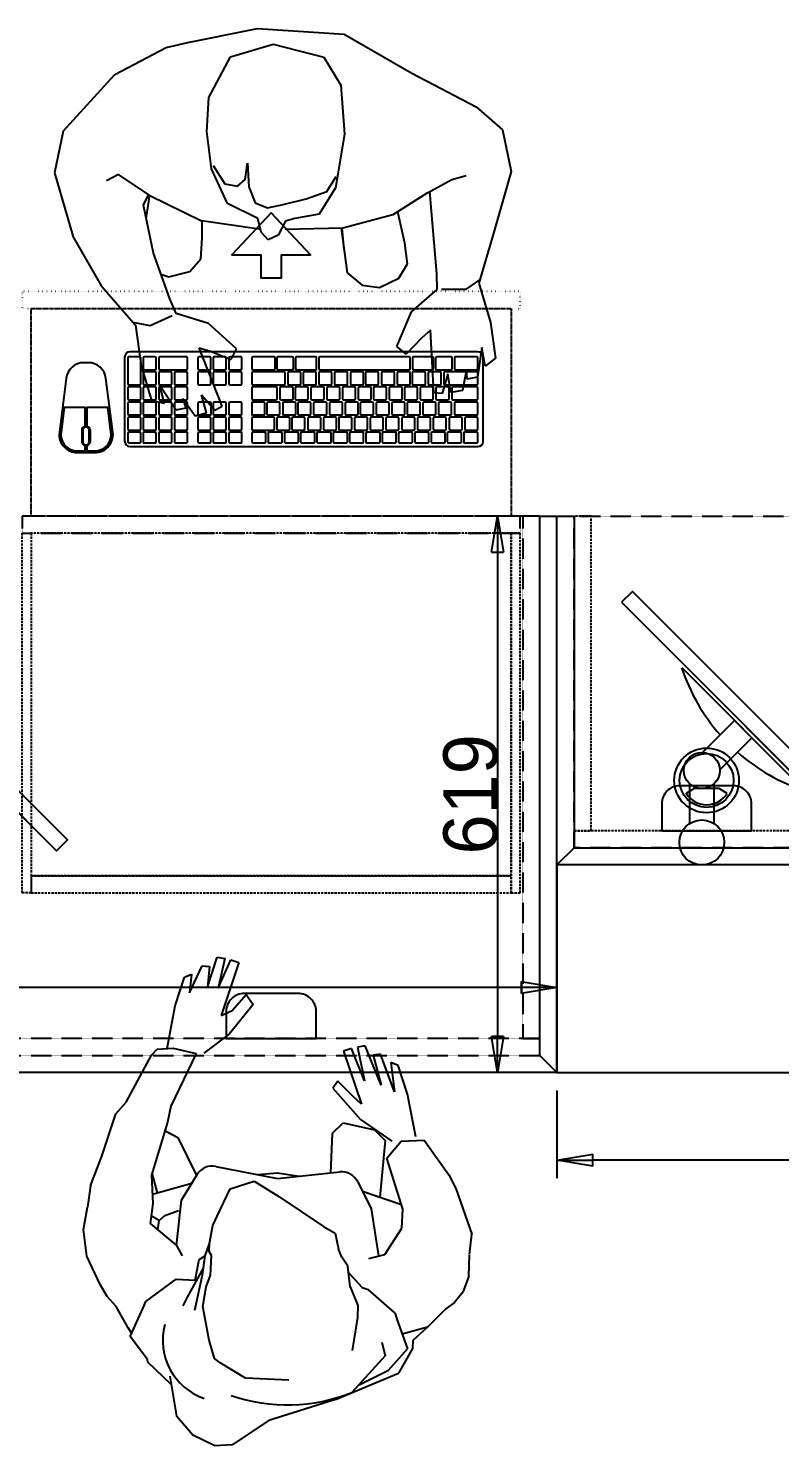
# Model space of a CAD drawing. Header units: inches. Extents: x 216615 to 231886, y -28847 to -680.
# Drawn here: x 227784 to 228620, y -23641 to -22064 of the extents above; entities that cross this region are included whole.
import ezdxf

# ---------------------------------------------------------------- set-up
doc = ezdxf.new("R2010")
doc.units = ezdxf.units.IN
doc.header["$MEASUREMENT"] = 0
doc.linetypes.add('Puntets JB', pattern=[3, 0, -3])
doc.linetypes.add('TRAZOS2', pattern=[0.375, 0.25, -0.125])
for name, color, linetype in [('Arturo', 8, 'Continuous'), ('Clotilde', 8, 'Continuous'), ('Cotas bloques dinámicos PM espacio', 250, 'Continuous'), ('Impresora Tiket JB', 8, 'Continuous'), ('Linea Capa Color 0000 JB', 7, 'Continuous'), ('Linea Capa Color 0008 Gris JB', 8, 'Continuous')]:
    doc.layers.add(name, color=color, linetype=linetype)
doc.styles.add('Jordi Ava', font='')
doc.styles.get('Jordi Ava').set_extended_font_data('AvantGarde Md BT')
doc.dimstyles.new('Jordi Ava 2015', dxfattribs={"dimtxt": 60, "dimasz": 40, "dimexe": 20, "dimexo": 20, "dimgap": 0.09, "dimtad": 1, "dimdec": 0, "dimzin": 0, "dimdsep": 46, "dimtxsty": 'Jordi Ava', "dimblk": 'CLOSED', "dimcen": 1.5, "dimclrd": 7, "dimclre": 7, "dimclrt": 256, "dimadec": 0, "dimazin": 0, "dimtfac": 0.05, "dimtdec": 0, "dimtofl": 0, "dimtmove": 0, "dimatfit": 3, "dimldrblk": 'CLOSED', "dimfxl": 90, "dimtolj": 1, "dimtzin": 0, "dimlwd": -1, "dimlwe": -1, "dimarcsym": 0})

# ---------------------------------------------------------------- blocks, each defined once
blk = doc.blocks.new('Planta teclat + ratoli 2020 JB')
at = {"layer": 'Impresora Tiket JB'}
for points in [[(203.6, 12.2), (208.3, 12.2, 0.378242), (228.1, 29.7), (236, 92.2, 0.414214), (216, 112.2), (196, 112.2, 0.414214), (176, 92.2), (183.8, 29.7, 0.378242)], [(163.1, 99.5, 0.414201), (157.1, 105.4), (-229.9, 105.4, 0.38771), (-236, 99.9), (-236, 6, 0.414201), (-229.9, 0), (157.1, 0, 0.414201), (163.1, 6)], [(-214.2, 100.3, 0.450069), (-215.4, 101.5), (-228.7, 101.5, 0.45007), (-229.9, 100.3), (-229.9, 91, 0.411174), (-228.7, 89.5), (-215.4, 89.5, 0.411173), (-214.2, 91)], [(-196, 100.3, 0.450069), (-197.3, 101.5), (-210.6, 101.5, 0.45007), (-211.8, 100.3), (-211.8, 91, 0.411174), (-210.6, 89.5), (-197.3, 89.5, 0.411173), (-196, 91)], [(-177.9, 100.3, 0.450069), (-179.1, 101.5), (-192.4, 101.5, 0.45007), (-193.6, 100.3), (-193.6, 91, 0.411174), (-192.4, 89.5), (-179.1, 89.5, 0.411173), (-177.9, 91)], [(-159.8, 100.3, 0.450069), (-161, 101.5), (-174.3, 101.5, 0.45007), (-175.5, 100.3), (-175.5, 91, 0.411174), (-174.3, 89.5), (-161, 89.5, 0.411173), (-159.8, 91)], [(-141.6, 100.3, 0.450069), (-142.8, 101.5), (-156.1, 101.5, 0.45007), (-157.3, 100.3), (-157.3, 91, 0.411174), (-156.1, 89.5), (-142.8, 89.5, 0.411173), (-141.6, 91)], [(-123.5, 100.3, 0.450069), (-124.7, 101.5), (-138, 101.5, 0.45007), (-139.2, 100.3), (-139.2, 91, 0.411174), (-138, 89.5), (-124.7, 89.5, 0.411173), (-123.5, 91)], [(-105.3, 100.3, 0.450069), (-106.6, 101.5), (-119.9, 101.5, 0.45007), (-121.1, 100.3), (-121.1, 91, 0.411174), (-119.9, 89.5), (-106.6, 89.5, 0.411173), (-105.3, 91)], [(-87.2, 100.3, 0.450069), (-88.4, 101.5), (-101.7, 101.5, 0.45007), (-102.9, 100.3), (-102.9, 91, 0.411174), (-101.7, 89.5), (-88.4, 89.5, 0.411173), (-87.2, 91)], [(-69.1, 100.3, 0.450069), (-70.3, 101.5), (-83.6, 101.5, 0.45007), (-84.8, 100.3), (-84.8, 91, 0.411174), (-83.6, 89.5), (-70.3, 89.5, 0.411173), (-69.1, 91)], [(-50.9, 100.3, 0.450069), (-52.1, 101.5), (-65.4, 101.5, 0.45007), (-66.7, 100.3), (-66.7, 91, 0.411174), (-65.4, 89.5), (-52.1, 89.5, 0.411173), (-50.9, 91)], [(-32.8, 100.3, 0.450069), (-34, 101.5), (-47.3, 101.5, 0.45007), (-48.5, 100.3), (-48.5, 91, 0.411174), (-47.3, 89.5), (-34, 89.5, 0.411173), (-32.8, 91)], [(-14.7, 100.3, 0.450069), (-15.9, 101.5), (-29.2, 101.5, 0.45007), (-30.4, 100.3), (-30.4, 91, 0.411174), (-29.2, 89.5), (-15.9, 89.5, 0.411173), (-14.7, 91)], [(3.5, 100.3, 0.450069), (2.3, 101.5), (-11, 101.5, 0.45007), (-12.2, 100.3), (-12.2, 91, 0.411174), (-11, 89.5), (2.3, 89.5, 0.411173), (3.5, 91)], [(21.6, 100.3, 0.450069), (20.4, 101.5), (7.1, 101.5, 0.45007), (5.9, 100.3), (5.9, 91, 0.411174), (7.1, 89.5), (20.4, 89.5, 0.411173), (21.6, 91)], [(47, 100.3, 0.450069), (45.8, 101.5), (33.7, 101.5, 0.45007), (32.5, 100.3), (32.5, 91, 0.411174), (33.7, 89.5), (45.8, 89.5, 0.411173), (47, 91)], [(64.6, 100.3, 0.450069), (63.3, 101.5), (51.3, 101.5, 0.45007), (50, 100.3), (50, 91, 0.411174), (51.3, 89.5), (63.3, 89.5, 0.411173), (64.6, 91)], [(81.5, 100.3, 0.450069), (80.3, 101.5), (68.2, 101.5, 0.45007), (67, 100.3), (67, 91, 0.411174), (68.2, 89.5), (80.3, 89.5, 0.411173), (81.5, 91)], [(107.5, 100.3, 0.450069), (106.3, 101.5), (94.2, 101.5, 0.45007), (93, 100.3), (93, 91, 0.411174), (94.2, 89.5), (106.3, 89.5, 0.411173), (107.5, 91)], [(125, 100.3, 0.450069), (123.8, 101.5), (111.7, 101.5, 0.45007), (110.5, 100.3), (110.5, 91, 0.411174), (111.7, 89.5), (123.8, 89.5, 0.411173), (125, 91)], [(142.6, 100.3, 0.450069), (141.3, 101.5), (129.3, 101.5, 0.45007), (128, 100.3), (128, 91, 0.411174), (129.3, 89.5), (141.3, 89.5, 0.411173), (142.6, 91)], [(159.5, 100.3, 0.450069), (158.3, 101.5), (146.2, 101.5, 0.45007), (145, 100.3), (145, 91, 0.411174), (146.2, 89.5), (158.3, 89.5, 0.411173), (159.5, 91)], [(201.5, 100.2, -0.350001), (205, 104.6), (205, 110.2), (196, 110.2, 0.412242), (178, 92.3), (181.7, 62.2), (205, 62.2), (205, 82.8, -0.350001), (201.5, 87.2)], [(209.5, 100.2, 1), (202.5, 100.2), (202.5, 87.2, 1), (209.5, 87.2)], [(234, 92.3, 0.412242), (216, 110.2), (207, 110.2), (207, 104.6, -0.350001), (210.5, 100.2), (210.5, 87.2, -0.350001), (207, 82.8), (207, 62.2), (230.2, 62.2)], [(-215.4, 85.9, 0.414201), (-216.6, 87.1), (-228.7, 87.1, 0.414201), (-229.9, 85.9), (-229.9, 74, 0.414188), (-228.7, 72.8), (-216.6, 72.8, 0.414201), (-215.4, 74)], [(-197.9, 85.9, 0.414201), (-199.1, 87.1), (-211.2, 87.1, 0.414201), (-212.4, 85.9), (-212.4, 74, 0.414188), (-211.2, 72.8), (-199.1, 72.8, 0.414201), (-197.9, 74)], [(-180.3, 85.9, 0.414201), (-181.5, 87.1), (-193.6, 87.1, 0.414201), (-194.8, 85.9), (-194.8, 74, 0.414188), (-193.6, 72.8), (-181.5, 72.8, 0.414201), (-180.3, 74)], [(-162.8, 85.9, 0.414201), (-164, 87.1), (-176.1, 87.1, 0.414201), (-177.3, 85.9), (-177.3, 74, 0.414188), (-176.1, 72.8), (-164, 72.8, 0.414201), (-162.8, 74)], [(-145.3, 85.9, 0.414201), (-146.5, 87.1), (-158.6, 87.1, 0.414201), (-159.8, 85.9), (-159.8, 74, 0.414188), (-158.6, 72.8), (-146.5, 72.8, 0.414201), (-145.3, 74)], [(-127.7, 85.9, 0.414201), (-128.9, 87.1), (-141, 87.1, 0.414201), (-142.2, 85.9), (-142.2, 74, 0.414188), (-141, 72.8), (-128.9, 72.8, 0.414201), (-127.7, 74)], [(-110.2, 85.9, 0.414201), (-111.4, 87.1), (-123.5, 87.1, 0.414201), (-124.7, 85.9), (-124.7, 74, 0.414188), (-123.5, 72.8), (-111.4, 72.8, 0.414201), (-110.2, 74)], [(-92.7, 85.9, 0.414201), (-93.9, 87.1), (-106, 87.1, 0.414201), (-107.2, 85.9), (-107.2, 74, 0.414188), (-106, 72.8), (-93.9, 72.8, 0.414201), (-92.7, 74)], [(-75.1, 85.9, 0.414201), (-76.3, 87.1), (-88.4, 87.1, 0.414201), (-89.6, 85.9), (-89.6, 74, 0.414188), (-88.4, 72.8), (-76.3, 72.8, 0.414201), (-75.1, 74)], [(-58.2, 85.9, 0.414201), (-59.4, 87.1), (-71.5, 87.1, 0.414201), (-72.7, 85.9), (-72.7, 74, 0.414188), (-71.5, 72.8), (-59.4, 72.8, 0.414201), (-58.2, 74)], [(-40.7, 85.9, 0.414201), (-41.9, 87.1), (-54, 87.1, 0.414201), (-55.2, 85.9), (-55.2, 74, 0.414188), (-54, 72.8), (-41.9, 72.8, 0.414201), (-40.7, 74)], [(-23.1, 85.9, 0.414201), (-24.3, 87.1), (-36.4, 87.1, 0.414201), (-37.6, 85.9), (-37.6, 74, 0.414188), (-36.4, 72.8), (-24.3, 72.8, 0.414201), (-23.1, 74)], [(-6.2, 85.9, 0.414201), (-7.4, 87.1), (-19.5, 87.1, 0.414201), (-20.7, 85.9), (-20.7, 74, 0.414188), (-19.5, 72.8), (-7.4, 72.8, 0.414201), (-6.2, 74)], [(21.6, 85.9, 0.414201), (20.4, 87.1), (-2.6, 87.1, 0.414201), (-3.8, 85.9), (-3.8, 74, 0.414188), (-2.6, 72.8), (20.4, 72.8, 0.414201), (21.6, 74)], [(47, 85.9, 0.414201), (45.8, 87.1), (33.7, 87.1, 0.414201), (32.5, 85.9), (32.5, 74, 0.414188), (33.7, 72.8), (45.8, 72.8, 0.414201), (47, 74)], [(64.6, 85.9, 0.414201), (63.3, 87.1), (51.3, 87.1, 0.414201), (50, 85.9), (50, 74, 0.414188), (51.3, 72.8), (63.3, 72.8, 0.414201), (64.6, 74)], [(81.5, 85.9, 0.414201), (80.3, 87.1), (68.2, 87.1, 0.414201), (67, 85.9), (67, 74, 0.414188), (68.2, 72.8), (80.3, 72.8, 0.414201), (81.5, 74)], [(107.5, 85.9, 0.414201), (106.3, 87.1), (94.2, 87.1, 0.414201), (93, 85.9), (93, 74, 0.414188), (94.2, 72.8), (106.3, 72.8, 0.414201), (107.5, 74)], [(125, 85.9, 0.414201), (123.8, 87.1), (111.7, 87.1, 0.414201), (110.5, 85.9), (110.5, 74, 0.414188), (111.7, 72.8), (123.8, 72.8, 0.414201), (125, 74)], [(142.6, 85.9, 0.414201), (141.3, 87.1), (129.3, 87.1, 0.414201), (128, 85.9), (128, 74, 0.414188), (129.3, 72.8), (141.3, 72.8, 0.414201), (142.6, 74)], [(159.5, 85.9, 0.414201), (158.3, 87.1), (146.2, 87.1, 0.414201), (145, 85.9), (145, 74, 0.414188), (146.2, 72.8), (158.3, 72.8, 0.414201), (159.5, 74)], [(-203.8, 69.2, 0.414201), (-205.1, 70.4), (-228.7, 70.4, 0.414201), (-229.9, 69.2), (-229.9, 57.2, 0.414188), (-228.7, 56), (-205.1, 56, 0.414201), (-203.8, 57.2)], [(-186.3, 69.2, 0.414201), (-187.5, 70.4), (-199.6, 70.4, 0.414201), (-200.8, 69.2), (-200.8, 57.2, 0.414188), (-199.6, 56), (-187.5, 56, 0.414201), (-186.3, 57.2)], [(-168.8, 69.2, 0.414201), (-170, 70.4), (-182.1, 70.4, 0.414201), (-183.3, 69.2), (-183.3, 57.2, 0.414188), (-182.1, 56), (-170, 56, 0.414201), (-168.8, 57.2)], [(-151.2, 69.2, 0.414201), (-152.5, 70.4), (-164.5, 70.4, 0.414201), (-165.8, 69.2), (-165.8, 57.2, 0.414188), (-164.5, 56), (-152.5, 56, 0.414201), (-151.2, 57.2)], [(-134.3, 69.2, 0.414201), (-135.5, 70.4), (-147.6, 70.4, 0.414201), (-148.8, 69.2), (-148.8, 57.2, 0.414188), (-147.6, 56), (-135.5, 56, 0.414201), (-134.3, 57.2)], [(-116.8, 69.2, 0.414201), (-118, 70.4), (-130.1, 70.4, 0.414201), (-131.3, 69.2), (-131.3, 57.2, 0.414188), (-130.1, 56), (-118, 56, 0.414201), (-116.8, 57.2)], [(-99.2, 69.2, 0.414201), (-100.5, 70.4), (-112.5, 70.4, 0.414201), (-113.8, 69.2), (-113.8, 57.2, 0.414188), (-112.5, 56), (-100.5, 56, 0.414201), (-99.2, 57.2)], [(-82.3, 69.2, 0.414201), (-83.5, 70.4), (-95.6, 70.4, 0.414201), (-96.8, 69.2), (-96.8, 57.2, 0.414188), (-95.6, 56), (-83.5, 56, 0.414201), (-82.3, 57.2)], [(-64.8, 69.2, 0.414201), (-66, 70.4), (-78.1, 70.4, 0.414201), (-79.3, 69.2), (-79.3, 57.2, 0.414188), (-78.1, 56), (-66, 56, 0.414201), (-64.8, 57.2)], [(-47.2, 69.2, 0.414201), (-48.5, 70.4), (-60.5, 70.4, 0.414201), (-61.8, 69.2), (-61.8, 57.2, 0.414188), (-60.5, 56), (-48.5, 56, 0.414201), (-47.2, 57.2)], [(-29.7, 69.2, 0.414201), (-30.9, 70.4), (-43, 70.4, 0.414201), (-44.2, 69.2), (-44.2, 57.2, 0.414188), (-43, 56), (-30.9, 56, 0.414201), (-29.7, 57.2)], [(-12.8, 69.2, 0.414201), (-14, 70.4), (-26.1, 70.4, 0.414201), (-27.3, 69.2), (-27.3, 57.2, 0.414188), (-26.1, 56), (-14, 56, 0.414201), (-12.8, 57.2)], [(4.8, 69.2, 0.414201), (3.5, 70.4), (-8.5, 70.4, 0.414201), (-9.8, 69.2), (-9.8, 57.2, 0.414188), (-8.5, 56), (3.5, 56, 0.414201), (4.8, 57.2)], [(21.7, 69.2, 0.414201), (20.5, 70.4), (8.4, 70.4, 0.414201), (7.2, 69.2), (7.2, 57.2, 0.414188), (8.4, 56), (20.5, 56, 0.414201), (21.7, 57.2)], [(47, 69.2, 0.414201), (45.8, 70.4), (33.7, 70.4, 0.414201), (32.5, 69.2), (32.5, 57.2, 0.414188), (33.7, 56), (45.8, 56, 0.414201), (47, 57.2)], [(64.6, 69.2, 0.414201), (63.3, 70.4), (51.3, 70.4, 0.414201), (50, 69.2), (50, 57.2, 0.414188), (51.3, 56), (63.3, 56, 0.414201), (64.6, 57.2)], [(81.5, 69.2, 0.414201), (80.2, 70.4), (68.2, 70.4, 0.414201), (66.9, 69.2), (66.9, 57.2, 0.414188), (68.2, 56), (80.2, 56, 0.414201), (81.5, 57.2)], [(107.5, 69.2, 0.414201), (106.3, 70.4), (94.2, 70.4, 0.414201), (93, 69.2), (93, 57.2, 0.414188), (94.2, 56), (106.3, 56, 0.414201), (107.5, 57.2)], [(125, 69.2, 0.414201), (123.8, 70.4), (111.7, 70.4, 0.414201), (110.5, 69.2), (110.5, 57.2, 0.414188), (111.7, 56), (123.8, 56, 0.414201), (125, 57.2)], [(142.6, 69.2, 0.414201), (141.3, 70.4), (129.3, 70.4, 0.414201), (128, 69.2), (128, 57.2, 0.414188), (129.3, 56), (141.3, 56, 0.414201), (142.6, 57.2)], [(159.5, 69.2, 0.414201), (158.3, 70.4), (146.2, 70.4, 0.414201), (145, 69.2), (145, 57.2, 0.414188), (146.2, 56), (158.3, 56, 0.414201), (159.5, 57.2)], [(-200.9, 52.4, 0.414201), (-202.1, 53.6), (-228.7, 53.6, 0.414201), (-229.9, 52.4), (-229.9, 40.4, 0.414188), (-228.7, 39.2), (-202.1, 39.2, 0.414201), (-200.9, 40.4)], [(-183.3, 52.4, 0.414201), (-184.6, 53.6), (-196.7, 53.6, 0.414201), (-197.9, 52.4), (-197.9, 40.4, 0.414188), (-196.7, 39.2), (-184.6, 39.2, 0.414201), (-183.3, 40.4)], [(-165.8, 52.4, 0.414201), (-167, 53.6), (-179.1, 53.6, 0.414201), (-180.3, 52.4), (-180.3, 40.4, 0.414188), (-179.1, 39.2), (-167, 39.2, 0.414201), (-165.8, 40.4)], [(-148.3, 52.4, 0.414201), (-149.5, 53.6), (-161.6, 53.6, 0.414201), (-162.8, 52.4), (-162.8, 40.4, 0.414188), (-161.6, 39.2), (-149.5, 39.2, 0.414201), (-148.3, 40.4)], [(-131.3, 52.4, 0.414201), (-132.6, 53.6), (-144.7, 53.6, 0.414201), (-145.9, 52.4), (-145.9, 40.4, 0.414188), (-144.7, 39.2), (-132.6, 39.2, 0.414201), (-131.3, 40.4)], [(-113.8, 52.4, 0.414201), (-115, 53.6), (-127.1, 53.6, 0.414201), (-128.3, 52.4), (-128.3, 40.4, 0.414188), (-127.1, 39.2), (-115, 39.2, 0.414201), (-113.8, 40.4)], [(-96.9, 52.4, 0.414201), (-98.1, 53.6), (-110.2, 53.6, 0.414201), (-111.4, 52.4), (-111.4, 40.4, 0.414188), (-110.2, 39.2), (-98.1, 39.2, 0.414201), (-96.9, 40.4)], [(-79.3, 52.4, 0.414201), (-80.6, 53.6), (-92.7, 53.6, 0.414201), (-93.9, 52.4), (-93.9, 40.4, 0.414188), (-92.7, 39.2), (-80.6, 39.2, 0.414201), (-79.3, 40.4)], [(-61.8, 52.4, 0.414201), (-63, 53.6), (-75.1, 53.6, 0.414201), (-76.3, 52.4), (-76.3, 40.4, 0.414188), (-75.1, 39.2), (-63, 39.2, 0.414201), (-61.8, 40.4)], [(-44.3, 52.4, 0.414201), (-45.5, 53.6), (-57.6, 53.6, 0.414201), (-58.8, 52.4), (-58.8, 40.4, 0.414188), (-57.6, 39.2), (-45.5, 39.2, 0.414201), (-44.3, 40.4)], [(-26.7, 52.4, 0.414201), (-28, 53.6), (-40, 53.6, 0.414201), (-41.3, 52.4), (-41.3, 40.4, 0.414188), (-40, 39.2), (-28, 39.2, 0.414201), (-26.7, 40.4)], [(-9.8, 52.4, 0.414201), (-11, 53.6), (-23.1, 53.6, 0.414201), (-24.3, 52.4), (-24.3, 40.4, 0.414188), (-23.1, 39.2), (-11, 39.2, 0.414201), (-9.8, 40.4)], [(21.6, 52.4, 0.414201), (20.4, 53.6), (-5.6, 53.6, 0.414201), (-6.8, 52.4), (-6.8, 40.4, 0.414188), (-5.6, 39.2), (20.4, 39.2, 0.414201), (21.6, 40.4)], [(107.5, 52.4, 0.414201), (106.3, 53.6), (94.2, 53.6, 0.414201), (93, 52.4), (93, 40.4, 0.414188), (94.2, 39.2), (106.3, 39.2, 0.414201), (107.5, 40.4)], [(125, 52.4, 0.414201), (123.8, 53.6), (111.7, 53.6, 0.414201), (110.5, 52.4), (110.5, 40.4, 0.414188), (111.7, 39.2), (123.8, 39.2, 0.414201), (125, 40.4)], [(142.6, 52.4, 0.414201), (141.3, 53.6), (129.3, 53.6, 0.414201), (128, 52.4), (128, 40.4, 0.414188), (129.3, 39.2), (141.3, 39.2, 0.414201), (142.6, 40.4)], [(159.5, 52.4, 0.414201), (158.3, 53.6), (146.2, 53.6, 0.414201), (145, 52.4), (145, 40.4, 0.414188), (146.2, 39.2), (158.3, 39.2, 0.414201), (159.5, 40.4)], [(-192.1, 35.6, 0.414201), (-193.3, 36.8), (-228.7, 36.8, 0.414201), (-229.9, 35.6), (-229.9, 23.6, 0.414188), (-228.7, 22.4), (-193.3, 22.4, 0.414201), (-192.1, 23.6)], [(-174.6, 35.6, 0.414201), (-175.8, 36.8), (-187.9, 36.8, 0.414201), (-189.1, 35.6), (-189.1, 23.6, 0.414188), (-187.9, 22.4), (-175.8, 22.4, 0.414201), (-174.6, 23.6)], [(-157, 35.6, 0.414201), (-158.3, 36.8), (-170.3, 36.8, 0.414201), (-171.6, 35.6), (-171.6, 23.6, 0.414188), (-170.3, 22.4), (-158.3, 22.4, 0.414201), (-157, 23.6)], [(-140.1, 35.6, 0.414201), (-141.3, 36.8), (-153.4, 36.8, 0.414201), (-154.6, 35.6), (-154.6, 23.6, 0.414188), (-153.4, 22.4), (-141.3, 22.4, 0.414201), (-140.1, 23.6)], [(-122.6, 35.6, 0.414201), (-123.8, 36.8), (-135.9, 36.8, 0.414201), (-137.1, 35.6), (-137.1, 23.6, 0.414188), (-135.9, 22.4), (-123.8, 22.4, 0.414201), (-122.6, 23.6)], [(-105, 35.6, 0.414201), (-106.3, 36.8), (-118.3, 36.8, 0.414201), (-119.6, 35.6), (-119.6, 23.6, 0.414188), (-118.3, 22.4), (-106.3, 22.4, 0.414201), (-105, 23.6)], [(-88.1, 35.6, 0.414201), (-89.3, 36.8), (-101.4, 36.8, 0.414201), (-102.6, 35.6), (-102.6, 23.6, 0.414188), (-101.4, 22.4), (-89.3, 22.4, 0.414201), (-88.1, 23.6)], [(-70.6, 35.6, 0.414201), (-71.8, 36.8), (-83.9, 36.8, 0.414201), (-85.1, 35.6), (-85.1, 23.6, 0.414188), (-83.9, 22.4), (-71.8, 22.4, 0.414201), (-70.6, 23.6)], [(-53, 35.6, 0.414201), (-54.3, 36.8), (-66.3, 36.8, 0.414201), (-67.6, 35.6), (-67.6, 23.6, 0.414188), (-66.3, 22.4), (-54.3, 22.4, 0.414201), (-53, 23.6)], [(-35.5, 35.6, 0.414201), (-36.7, 36.8), (-48.8, 36.8, 0.414201), (-50, 35.6), (-50, 23.6, 0.414188), (-48.8, 22.4), (-36.7, 22.4, 0.414201), (-35.5, 23.6)], [(-18.6, 35.6, 0.414201), (-19.8, 36.8), (-31.9, 36.8, 0.414201), (-33.1, 35.6), (-33.1, 23.6, 0.414188), (-31.9, 22.4), (-19.8, 22.4, 0.414201), (-18.6, 23.6)], [(21.6, 35.6, 0.414201), (20.4, 36.8), (-14.3, 36.8, 0.414201), (-15.6, 35.6), (-15.6, 23.6, 0.414188), (-14.3, 22.4), (20.4, 22.4, 0.414201), (21.6, 23.6)], [(47, 35.6, 0.414201), (45.8, 36.8), (33.7, 36.8, 0.414201), (32.5, 35.6), (32.5, 23.6, 0.414188), (33.7, 22.4), (45.8, 22.4, 0.414201), (47, 23.6)], [(64.6, 35.6, 0.414201), (63.3, 36.8), (51.3, 36.8, 0.414201), (50, 35.6), (50, 23.6, 0.414188), (51.3, 22.4), (63.3, 22.4, 0.414201), (64.6, 23.6)], [(81.5, 35.6, 0.414201), (80.3, 36.8), (68.2, 36.8, 0.414201), (67, 35.6), (67, 23.6, 0.414188), (68.2, 22.4), (80.3, 22.4, 0.414201), (81.5, 23.6)], [(107.5, 35.6, 0.414201), (106.3, 36.8), (94.2, 36.8, 0.414201), (93, 35.6), (93, 23.6, 0.414188), (94.2, 22.4), (106.3, 22.4, 0.414201), (107.5, 23.6)], [(125, 35.6, 0.414201), (123.8, 36.8), (111.7, 36.8, 0.414201), (110.5, 35.6), (110.5, 23.6, 0.414188), (111.7, 22.4), (123.8, 22.4, 0.414201), (125, 23.6)], [(142.6, 35.6, 0.414201), (141.3, 36.8), (129.3, 36.8, 0.414201), (128, 35.6), (128, 23.6, 0.414188), (129.3, 22.4), (141.3, 22.4, 0.414201), (142.6, 23.6)], [(159.5, 35.6, 0.414201), (158.3, 36.8), (146.2, 36.8, 0.414201), (145, 35.6), (145, 6.9, 0.414188), (146.2, 5.7), (158.3, 5.7, 0.414201), (159.5, 6.9)], [(-203.8, 18.8, 0.414201), (-205.1, 20), (-228.7, 20, 0.414201), (-229.9, 18.8), (-229.9, 6.9, 0.414188), (-228.7, 5.7), (-205.1, 5.7, 0.414201), (-203.8, 6.9)], [(-183, 18.8, 0.414201), (-184.3, 20), (-200.2, 20, 0.414201), (-201.4, 18.8), (-201.4, 6.9, 0.414188), (-200.2, 5.7), (-184.3, 5.7, 0.414201), (-183, 6.9)], [(-157.1, 18.8, 0.414201), (-158.3, 20), (-179.4, 20, 0.414201), (-180.6, 18.8), (-180.6, 6.9, 0.414188), (-179.4, 5.7), (-158.3, 5.7, 0.414201), (-157.1, 6.9)], [(-53, 18.8, 0.414201), (-54.3, 20), (-153.4, 20, 0.414201), (-154.6, 18.8), (-154.6, 6.9, 0.414188), (-153.4, 5.7), (-54.3, 5.7, 0.414201), (-53, 6.9)], [(-27.1, 18.8, 0.414201), (-28.3, 20), (-49.4, 20, 0.414201), (-50.6, 18.8), (-50.6, 6.9, 0.414188), (-49.4, 5.7), (-28.3, 5.7, 0.414201), (-27.1, 6.9)], [(-6.3, 18.8, 0.414201), (-7.5, 20), (-23.5, 20, 0.414201), (-24.7, 18.8), (-24.7, 6.9, 0.414188), (-23.5, 5.7), (-7.5, 5.7, 0.414201), (-6.3, 6.9)], [(21.6, 18.8, 0.414201), (20.4, 20), (-3.2, 20, 0.414201), (-4.4, 18.8), (-4.4, 6.9, 0.414188), (-3.2, 5.7), (20.4, 5.7, 0.414201), (21.6, 6.9)], [(47, 18.8, 0.414201), (45.8, 20), (33.7, 20, 0.414201), (32.5, 18.8), (32.5, 6.9, 0.414188), (33.7, 5.7), (45.8, 5.7, 0.414201), (47, 6.9)], [(64.6, 18.8, 0.414201), (63.3, 20), (51.3, 20, 0.414201), (50, 18.8), (50, 6.9, 0.414188), (51.3, 5.7), (63.3, 5.7, 0.414201), (64.6, 6.9)], [(81.5, 18.8, 0.414201), (80.3, 20), (68.2, 20, 0.414201), (67, 18.8), (67, 6.9, 0.414188), (68.2, 5.7), (80.3, 5.7, 0.414201), (81.5, 6.9)], [(125, 18.8, 0.414201), (123.8, 20), (94.2, 20, 0.414201), (93, 18.8), (93, 6.9, 0.414188), (94.2, 5.7), (123.8, 5.7, 0.414201), (125, 6.9)], [(142.6, 18.8, 0.414201), (141.3, 20), (129.3, 20, 0.414201), (128, 18.8), (128, 6.9, 0.414188), (129.3, 5.7), (141.3, 5.7, 0.414201), (142.6, 6.9)]]:
    blk.add_lwpolyline(points, format="xyb", close=True, dxfattribs=at)
blk = doc.blocks.new('Arturo')
at = {"layer": 'Arturo'}
for p, q in [((80.2, 161, 0), (67.6, 157.8, 0)), ((67.6, 157.8, 0), (73.1, 137.5, 0)), ((94.1, 141.6, 0), (80.2, 161, 0)), ((58.5, 154.8, 0), (50.1, 150.3, 0)), ((50.1, 150.3, 0), (75.9, 85.3, 0)), ((73.1, 137.5, 0), (58.5, 154.8, 0)), ((101.6, 154.5, 0), (90.3, 152.1, 0)), ((90.3, 152.1, 0), (94.1, 141.6, 0)), ((120, 126.7, 0), (101.6, 154.5, 0)), ((128.7, 143.9, 0), (114.5, 147.1, 0)), ((114.5, 147.1, 0), (120, 126.7, 0)), ((140.3, 105.3, 0), (128.7, 143.9, 0)), ((-221.6, 109.3, 0), (-217, 132.7, 0)), ((-217, 132.7, 0), (-204.2, 135.1, 0)), ((-204.2, 135.1, 0), (-200.7, 114.4, 0)), ((-200.7, 114.4, 0), (-194.6, 136.1, 0)), ((-194.6, 136.1, 0), (-185.2, 135.6, 0)), ((-185.2, 135.6, 0), (-181.5, 65.7, 0)), ((-238.8, 85, 0), (-233.7, 117.9, 0)), ((-233.7, 117.9, 0), (-222.5, 120.4, 0)), ((-222.5, 120.4, 0), (-221.6, 109.3, 0)), ((-253.9, 97, 0), (-242.3, 105.8, 0)), ((-248.5, 57.1, 0), (-253.9, 97, 0)), ((-242.3, 105.8, 0), (-238.8, 85, 0)), ((40.2, 98.5, 0), (34.2, 86.3, 0)), ((63.1, 89.2, 0), (40.2, 98.5, 0)), ((146.5, 60.3, 0), (140.3, 105.3, 0)), ((-171.5, 74.6, 0), (-154.6, 92.5, 0)), ((-144.1, 84, 0), (-160.6, 45.4, 0)), ((-154.6, 92.5, 0), (-144.1, 84, 0)), ((34.2, 86.3, 0), (65.3, 58.2, 0)), ((75.9, 85.3, 0), (63.1, 89.2, 0)), ((-181.5, 65.7, 0), (-171.5, 74.6, 0)), ((-235.3, 13.6, 0), (-248.5, 57.1, 0)), ((65.3, 58.2, 0), (101.6, 47.1, 0)), ((130.2, 60.6, 0), (105.8, 49.3, 0)), ((150.1, 56.9, 0), (130.2, 60.6, 0)), ((183.6, 17.5, 0), (146.5, 60.3, 0)), ((-160.6, 45.4, 0), (-189.1, 20.3, 0)), ((101.6, 47.1, 0), (108.4, 31, 0)), ((-237.2, 9, 0), (-220.6, 20.6, 0)), ((-220.6, 20.6, 0), (-193.8, 20.6, 0)), ((-189.1, 20.3, 0), (-188.5, 2.9, 0)), ((-125, 18.2, 0), (-146.4, 7.8, 0)), ((-105.7, 15.7, 0), (-125, 18.2, 0)), ((108.4, 31, 0), (126.8, -20, 0)), ((108.4, 31, 0), (126.8, -20, 0)), ((183.6, 17.5, 0), (216.3, -39.4, 0)), ((-251.3, -40.8, 0), (-235.3, 13.6, 0)), ((-188.5, 2.9, 0), (-180.8, -88.4, 0)), ((-146.4, 7.8, 0), (-155.8, -8.2, 0)), ((-88.9, 1.8, 0), (-105.7, 15.7, 0)), ((-82.2, -47.8, 0), (-88.9, 1.8, 0)), ((86.3, 0.3, 0), (74.1, -13.6, 0)), ((109.4, 6.5, 0), (86.3, 0.3, 0)), ((118.3, 3.5, 0), (109.4, 6.5, 0)), ((-155.8, -8.2, 0), (-152.9, -31.1, 0)), ((74.1, -13.6, 0), (72.6, -36.7, 0)), ((-152.9, -31.1, 0), (-145.1, -65.9, 0)), ((-85.4, -24.2, 0), (-83.3, -47.8, 0)), ((126.8, -20, 0), (137.8, -73.4, 0)), ((-271.4, -110.8, 0), (-251.3, -40.8, 0)), ((-84.1, -47.8, 0), (-19.9, -46.2, 0)), ((-20.4, -55.5, 0), (-12, -40.1, 0)), ((-12, -40.1, 0), (-1.1, -34.9, 0)), ((-1.1, -34.9, 0), (6.8, -43.3, 0)), ((6.8, -43.3, 0), (10.5, -58.4, 0)), ((9, -46.7, 0), (73.1, -56, 0)), ((72.6, -36.7, 0), (72.4, -55.9, 0)), ((236.8, -109.3, 0), (216.3, -39.4, 0)), ((-178.2, -87, 0), (-139.8, -62.5, 0)), ((-139.8, -62.5, 0), (-84.1, -47.8, 0)), ((-57.7, -63.2, 0), (-30.5, -58.5, 0)), ((-30.5, -58.5, 0), (-20.4, -55.5, 0)), ((10.5, -58.4, 0), (44.3, -75.2, 0)), ((130.7, -84.3, 0), (73.1, -56, 0)), ((134.8, -58.5, 0), (130.9, -84.4, 0)), ((-75.8, -92.6, 0), (-57.7, -63.2, 0)), ((-17.8, -74, 0), (-43.4, -80.4, 0)), ((-0.1, -70.4, 0), (-17.8, -74, 0)), ((13.7, -76, 0), (-0.1, -70.4, 0)), ((20.6, -93.8, 0), (13.7, -76, 0)), ((44.3, -75.2, 0), (62, -113.7, 0)), ((137.8, -73.4, 0), (132.2, -85, 0)), ((-178.2, -87, 0), (-205.4, -101.9, 0)), ((-85.8, -152.2, 0), (-75.8, -92.6, 0)), ((-66.1, -88.5, 0), (-76.6, -105.3, 0)), ((-43.4, -80.4, 0), (-66.1, -88.5, 0)), ((22.2, -120.2, 0), (20.6, -93.8, 0)), ((33.2, -94.6, 0), (24.8, -102, 0)), ((47.2, -97, 0), (33.2, -94.6, 0)), ((130.7, -84.3, 0), (165.5, -107.5, 0)), ((-205.4, -101.9, 0), (-221.2, -106.5, 0)), ((24.8, -102, 0), (22.2, -120.2, 0)), ((60.3, -117.6, 0), (47.2, -97, 0)), ((165.5, -107.5, 0), (179, -100.4, 0)), ((227.3, -155.8, 0), (236.8, -109.3, 0)), ((-261.6, -157.2, 0), (-271.4, -110.8, 0)), ((62, -113.7, 0), (67.4, -155.2, 0)), ((-232.4, -182.8, 0), (-261.6, -157.2, 0)), ((-81.7, -206.7, 0), (-85.8, -152.2, 0)), ((67.4, -155.2, 0), (65.1, -193, 0)), ((227.3, -155.8, 0), (169.5, -218.7, 0)), ((-160.7, -220.3, 0), (-232.4, -182.8, 0)), ((65.1, -193, 0), (41.1, -238.5, 0)), ((-85.5, -263.5, 0), (-160.7, -220.3, 0)), ((-63, -237.9, 0), (-81.7, -206.7, 0)), ((169.5, -218.7, 0), (112.6, -248.9, 0)), ((-6.6, -252.6, 0), (-63, -237.9, 0)), ((41.1, -238.5, 0), (-6.6, -252.6, 0)), ((112.6, -248.9, 0), (88.5, -254.5, 0)), ((11.1, -270.1, 0), (-85.5, -263.5, 0)), ((88.5, -254.5, 0), (11.1, -270.1, 0))]:
    blk.add_line(p, q, dxfattribs=at)
blk = doc.blocks.new('Clotilde')
at = {"layer": 'Clotilde'}
for p, q in [((-89, 162, 0), (-75.1, 192.3, 0)), ((-75.1, 192.3, 0), (-67, 191.3, 0)), ((-69.2, 168.5, 0), (-58.4, 201.7, 0)), ((-67, 191.3, 0), (-69.2, 168.5, 0)), ((-58.4, 201.7, 0), (-49.6, 200.3, 0)), ((-49.6, 200.3, 0), (-57.2, 167.5, 0)), ((-57.2, 167.5, 0), (-43, 199, 0)), ((-34.1, 195.9, 0), (-53.7, 136.8, 0)), ((-43, 199, 0), (-34.1, 195.9, 0)), ((-105, 147.6, 0), (-94.8, 179.5, 0)), ((-94.8, 179.5, 0), (-86.7, 183, 0)), ((-86.7, 183, 0), (-89, 162, 0)), ((-41.6, 142.6, 0), (-25.9, 160.3, 0)), ((-25.9, 160.3, 0), (-18.1, 149.2, 0)), ((-113.8, 100.1, 0), (-105, 147.6, 0)), ((-53.7, 136.8, 0), (-41.6, 142.6, 0)), ((-18.1, 149.2, 0), (-44.5, 116.6, 0)), ((-44.5, 116.6, 0), (-73.3, 95.2, 0)), ((-131.5, 93, 0), (-125.1, 99.5, 0)), ((-125.1, 99.5, 0), (-107.2, 100.5, 0)), ((-81.6, 94.8, 0), (-109.9, 36, 0)), ((-107.2, 100.5, 0), (-81.6, 94.8, 0)), ((91.2, 100.4), (82.3, 97.2)), ((82.3, 97.2), (102.4, 38.3)), ((105.7, 64.3), (91.2, 100.4)), ((106.5, 103.2), (97.7, 101.7)), ((97.7, 101.7), (105.7, 64.3)), ((124, 59.4), (106.5, 103.2)), ((-159.4, 40.5, 0), (-131.5, 93, 0)), ((123.3, 93.9), (115.2, 92.9)), ((115.2, 92.9), (124, 59.4)), ((138.9, 51.9), (123.3, 93.9)), ((143.1, 81.3), (135, 84.7)), ((135, 84.7), (138.9, 51.9)), ((153.5, 49.5), (143.1, 81.3)), ((75.9, 63.8), (70.5, 56)), ((92.9, 46.9), (75.9, 63.8)), ((70.5, 56), (101.1, 21.3)), ((162.8, 2.1), (153.5, 49.5)), ((-171, 27.7, 0), (-159.4, 40.5, 0)), ((-109.9, 36, 0), (-113.4, 18.4, 0)), ((102.4, 38.3), (92.9, 46.9)), ((-186.7, -19.6, 0), (-171, 27.7, 0)), ((-113.4, 18.4, 0), (-131.2, -40.6, 0)), ((70, 5.9, 0), (82, 17.7, 0)), ((70, 5.9, 0), (82, 17.7, 0)), ((82, 17.7, 0), (116.9, 9.9, 0)), ((82, 17.7, 0), (116.9, 9.9, 0)), ((101.1, 21.3), (135.9, -3)), ((-116.7, 9, 0), (-102, 1.3, 0)), ((-115.6, 8.4, 0), (-102, 1.3, 0)), ((-102, 1.3, 0), (-81.2, -40.9, 0)), ((68.1, -38.1, 0), (70, 5.9, 0)), ((68.1, -38.1, 0), (70, 5.9, 0)), ((116.9, 9.9, 0), (128.7, -2.1, 0)), ((116.9, 9.9, 0), (128.7, -2.1, 0)), ((128.7, -2.1, 0), (122.6, -65.2, 0)), ((128.7, -2.1, 0), (122.6, -65.2, 0)), ((130.4, -21.8, 0), (146.3, -2.9, 0)), ((146.3, -2.9, 0), (172.2, -1.9, 0)), ((172.2, -1.9, 0), (199.3, -40.2, 0)), ((-199.4, -52.4, 0), (-186.7, -19.6, 0)), ((-59.8, -30.9, 0), (8.7, -44.3, 0)), ((148.2, -78.7, 0), (130.4, -21.8, 0)), ((-131.2, -40.6, 0), (-130, -72.4, 0)), ((-124.6, -60.2, 0), (-130.6, -38.6, 0)), ((-98.1, -68.6, 0), (-80.6, -40.1, 0)), ((-13.1, -39.8, 0), (9, -38.1, 0)), ((8.7, -44.3, 0), (78.2, -37.1, 0)), ((9, -38.1, 0), (32.6, -41.8, 0)), ((199.3, -40.2, 0), (207.3, -55.5, 0)), ((-199.4, -52.4, 0), (-202.5, -76.2, 0)), ((-130.4, -61.8, 0), (-86.5, -49.7, 0)), ((-58.4, -86.2, 0), (-43.8, -56, 0)), ((-43.8, -56, 0), (-17, -47.5, 0)), ((-17, -47.5, 0), (10.5, -64.6, 0)), ((98.1, -48.1, 0), (113, -78, 0)), ((103.4, -58.6, 0), (146.7, -73.4, 0)), ((103.4, -58.6, 0), (122.6, -65.2, 0)), ((207.3, -55.5, 0), (225.1, -106.4, 0)), ((-206.9, -101.1, 0), (-202.5, -76.2, 0)), ((-130, -72.4, 0), (-132.8, -94.3, 0)), ((-130, -72.4, 0), (-130, -72.4, 0)), ((-130, -72.4, 0), (-130, -72.4, 0)), ((-103.7, -118.9, 0), (-98.1, -68.6, 0)), ((10.5, -64.6, 0), (60.1, -97.7, 0)), ((113, -78, 0), (121.2, -130.4, 0)), ((147.3, -99.8, 0), (148.2, -78.7, 0)), ((-132.8, -94.3, 0), (-103.7, -118.9, 0)), ((-122.9, -91.2, 0), (-131.5, -86.4, 0)), ((-124.3, -101.7, 0), (-122.9, -91.2, 0)), ((-122.9, -91.2, 0), (-116.5, -85.4, 0)), ((-116.5, -85.4, 0), (-101.3, -79.9, 0)), ((-116.5, -85.4, 0), (-101.3, -79.9, 0)), ((-63.2, -96.6, 0), (-58.4, -86.2, 0)), ((-203.2, -130.8, 0), (-206.9, -101.1, 0)), ((-66.8, -116.7, 0), (-63.2, -96.6, 0)), ((60.1, -97.7, 0), (73, -105.3, 0)), ((73, -105.3, 0), (76.6, -123.1, 0)), ((128.3, -129, 0), (147.3, -99.8, 0)), ((222.6, -128.8, 0), (225.1, -106.4, 0)), ((-103.7, -118.9, 0), (-97.4, -130.3, 0)), ((-71.8, -130.5, 0), (-66.8, -116.7, 0)), ((-67.2, -125.5, 0), (-66.8, -116.7, 0)), ((-64.7, -130, 0), (-67.2, -125.5, 0)), ((80.4, -132.1, 0), (76.6, -123.1, 0)), ((-188.6, -162.3, 0), (-203.2, -130.8, 0)), ((-82.7, -157.4, 0), (-78.2, -134.7, 0)), ((-78.2, -134.7, 0), (-71.8, -130.5, 0)), ((-74.5, -151.6, 0), (-71.8, -130.5, 0)), ((-65.7, -152, 0), (-64.7, -130, 0)), ((87.2, -142.1, 0), (80.4, -132.1, 0)), ((110.5, -133.4, 0), (128.3, -129, 0)), ((221.7, -153.2, 0), (222.6, -129.7, 0)), ((-137.6, -181.4, 0), (-103.8, -156.4, 0)), ((-103.8, -156.4, 0), (-82.7, -157.4, 0)), ((-91.5, -177.3, 0), (-73.6, -144.3, 0)), ((-83.3, -190.8, 0), (-74.5, -151.6, 0)), ((-70.7, -165, 0), (-65.7, -152, 0)), ((89.7, -165.1, 0), (87.2, -142.1, 0)), ((102.9, -165.7, 0), (87.9, -149.1, 0)), ((221.7, -153.2, 0), (215.1, -170.7, 0)), ((-180.7, -175.7, 0), (-188.6, -162.3, 0)), ((-74.3, -186.8, 0), (-70.7, -165, 0)), ((89.7, -165.1, 0), (98.4, -185.8, 0)), ((102.9, -165.7, 0), (109.8, -167.8, 0)), ((139.5, -193.8, 0), (109.8, -167.8, 0)), ((215.1, -170.7, 0), (205.6, -182.4, 0)), ((-170.5, -186.9, 0), (-180.7, -175.7, 0)), ((-157.4, -210.4, 0), (-170.5, -186.9, 0)), ((-155.2, -220.2, 0), (-140.5, -188.3, 0)), ((-140.5, -188.3, 0), (-137.6, -181.4, 0)), ((-96.3, -185.9, 0), (-91.5, -177.3, 0)), ((-67.2, -224.2, 0), (-74.3, -186.8, 0)), ((98.4, -185.8, 0), (97.9, -199, 0)), ((205.6, -182.4, 0), (196.1, -189.3, 0)), ((97.9, -199, 0), (91.8, -235.7, 0)), ((139.5, -193.8, 0), (141.8, -201, 0)), ((141.8, -201, 0), (153.6, -234.1, 0)), ((196.1, -189.3, 0), (175.8, -209.9, 0)), ((-153.3, -216.8, 0), (-157.4, -210.4, 0)), ((-136, -245.8, 0), (-155.2, -220.2, 0)), ((175.8, -209.9, 0), (147.7, -217.5, 0)), ((175.8, -209.9, 0), (159.3, -224.7, 0)), ((-61.1, -244.7, 0), (-67.2, -224.2, 0)), ((124.8, -226.6, 0), (128.5, -241.8, 0)), ((132.2, -257.8, 0), (153.6, -234.1, 0)), ((158.9, -233.5, 0), (143.5, -261, 0)), ((159.3, -224.7, 0), (158.9, -233.5, 0)), ((-135.3, -248.8, 0), (-136, -245.8, 0)), ((-109.6, -273.5, 0), (-135.3, -248.8, 0)), ((-55.1, -249.4, 0), (-61.1, -244.7, 0)), ((-26.8, -266.5, 0), (-55.1, -249.4, 0)), ((128.5, -241.8, 0), (91.5, -282.4, 0)), ((-111.1, -264.2, 0), (-103.6, -308.9, 0)), ((21.6, -268.7, 0), (-26.8, -266.5, 0)), ((73.5, -290.4, 0), (143.5, -261, 0)), ((99.8, -274, 0), (132.2, -257.8, 0)), ((73.5, -290.4, 0), (-0.7, -313.5, 0)), ((-85.2, -330, 0), (-103.6, -308.9, 0)), ((-0.7, -313.5, 0), (-41.6, -340.8, 0)), ((-61, -341.7, 0), (-85.2, -330, 0)), ((-41.6, -340.8, 0), (-61, -341.7, 0))]:
    blk.add_line(p, q, dxfattribs=at)
for centre, radius, start, end in [((-63.6, -50.5, 0), 20, 78.9566, 148.4768), ((80.2, -57, 0), 20, 26.3788, 95.8989), ((-50.1, -224.2, 0), 68.8, 165.4788, 250.626), ((19.8, -104.3, 0), 192, 251.0264, 291.9182)]:
    blk.add_arc(centre, radius, start, end, dxfattribs=at)
blk = doc.blocks.new('Pantalla plana con soporte')
at = {"layer": 'Linea Capa Color 0000 JB', "color": 8}
for p, q in [((89.4, -292.2), (-187, -15.7)), ((22.4, -219.5), (-114.4, -82.7))]:
    blk.add_line(p, q, dxfattribs=at)
blk.add_lwpolyline([(89.4, -292.2), (-187, -15.7), (-199.3, -27.9), (77.2, -304.4)], close=True, dxfattribs=at)
for points in [[(-13.6, -46), (-13.6, -90.5)], [(13.6, -90.5), (13.6, -46)], [(-20, -105.9), (-55.6, -141.5), (-36.3, -160.7), (-0.8, -125.1)]]:
    blk.add_lwpolyline(points, dxfattribs=at)
at = {"layer": 'Linea Capa Color 0000 JB', "color": 8, "ltscale": 0.05}
blk.add_circle((0, -25), 25, dxfattribs=at)
at = {"layer": 'Linea Capa Color 0000 JB', "color": 8}
blk.add_circle((0, -105.1), 20, dxfattribs=at)
for start, end in [(48.6258, 71.7414), (18.2586, 41.3742)]:
    blk.add_arc((-181.7, -286.8), 215, start, end, dxfattribs=at)
blk = doc.blocks.new('Planta Marble doble')
at = {"layer": 'Linea Capa Color 0000 JB'}
for p, q in [((0, 0), (636, 0)), ((0, 0), (0, -619)), ((19, -19), (0, 0)), ((19, -19), (19, -619)), ((19, -619), (0, -619))]:
    blk.add_line(p, q, dxfattribs=at)
at = {"layer": 'Linea Capa Color 0000 JB', "linetype": 'TRAZOS2'}
for points in [[(617, -19), (19, -19), (19, -38), (617, -38)], [(38, -38), (19, -38), (19, -619), (38, -619)], [(595, -600), (41, -600), (41, -619), (595, -619)]]:
    blk.add_lwpolyline(points, close=True, dxfattribs=at)
at = {"layer": 'Linea Capa Color 0000 JB'}
blk.add_lwpolyline([(288, -88), (348, -88, 0.414214), (368, -68), (368, -38), (268, -38), (268, -68, 0.414214)], format="xyb", close=True, dxfattribs=at)
at = {"layer": 'Linea Capa Color 0000 JB', "linetype": 'TRAZOS2', "ltscale": 10}
for points in [[(51, -219), (585, -219), (585, -200), (51, -200)], [(595, -600), (585, -600), (585, -200), (595, -200)], [(51, -600), (585, -600), (585, -219), (51, -219)]]:
    blk.add_lwpolyline(points, close=True, dxfattribs=at)
at = {"layer": 'Linea Capa Color 0000 JB', "linetype": 'TRAZOS2', "ltscale": 0.5}
blk.add_lwpolyline([(585, -850), (51, -850), (51, -619), (585, -619)], close=True, dxfattribs=at)
at = {"layer": 'Linea Capa Color 0000 JB', "linetype": 'Puntets JB', "ltscale": 0.5}
blk.add_lwpolyline([(41, -869), (595, -869), (595, -850), (41, -850)], close=True, dxfattribs=at)
at = {"layer": 'Linea Capa Color 0000 JB', "color": 7}
blk.add_lwpolyline([(318, -956.4), (361.9, -909.8), (329.5, -909.8), (329.5, -884.1), (318, -884.1), (306.5, -884.1), (306.5, -909.8), (274.1, -909.8)], close=True, dxfattribs=at)
at = {"layer": 'Linea Capa Color 0008 Gris JB', "linetype": 'TRAZOS2', "ltscale": 10}
blk.add_lwpolyline([(41, -600), (51, -600), (51, -200), (41, -200)], close=True, dxfattribs=at)
at = {"lineweight": 13, "ltscale": 10, "rotation": 180}
blk.add_blockref('Clotilde', (319.8, 73.5), dxfattribs=at)
at = {"ltscale": 10}
blk.add_blockref('Planta teclat + ratoli 2020 JB', (318, -802), dxfattribs=at)
at = {"lineweight": 13, "ltscale": 10}
blk.add_blockref('Arturo', (322.3, -891.7), dxfattribs=at)
at = {"layer": 'Linea Capa Color 0000 JB'}
blk.add_blockref('Pantalla plana con soporte', (743.8, -231), dxfattribs=at)
blk = doc.blocks.new('_Closed')
at = {"color": 0, "linetype": 'ByBlock', "lineweight": -2}
for p, q in [((-1, 0.167), (0, 0)), ((-1, 0.167), (-1, -0.167)), ((0, 0), (-1, -0.167)), ((0, 0), (-1, 0))]:
    blk.add_line(p, q, dxfattribs=at)
blk = doc.blocks.new('*D202')
at = {"layer": 'Cotas bloques dinámicos PM espacio', "color": 7, "transparency": 16777216}
for p, q in [((228352.3, -22607.3), (228286.3, -22607.3)), ((228306.3, -22647.3), (228306.3, -23186.3)), ((228352.3, -23226.3), (228286.3, -23226.3))]:
    blk.add_line(p, q, dxfattribs=at)
at = {"layer": 'Defpoints', "color": 0, "transparency": 16777216}
for p in [(228372.3, -22607.3), (228306.3, -23226.3), (228372.3, -23226.3)]:
    blk.add_point(p, dxfattribs=at)
at = {"layer": 'Cotas bloques dinámicos PM espacio', "color": 7, "transparency": 16777216, "xscale": 40, "yscale": 40, "zscale": 40}
for p, rotation in [((228306.3, -22607.3), 90), ((228306.3, -23226.3), 270)]:
    blk.add_blockref('_Closed', p, dxfattribs=dict(at, rotation=rotation))
at = {"layer": 'Cotas bloques dinámicos PM espacio', "transparency": 16777216, "insert": (228276.2, -22916.8), "char_height": 60, "attachment_point": 5, "rotation": 90, "style": 'Jordi Ava'}
blk.add_mtext('\\A1;619', dxfattribs=at)
blk = doc.blocks.new('*D203')
at = {"layer": 'Cotas bloques dinámicos PM espacio', "color": 7, "transparency": 16777216}
for p, q in [((226600.3, -23206.3), (226600.3, -23111.7)), ((228372.3, -23206.3), (228372.3, -23111.7)), ((228332.3, -23131.7), (226640.3, -23131.7))]:
    blk.add_line(p, q, dxfattribs=at)
at = {"layer": 'Defpoints', "color": 0, "transparency": 16777216}
for p in [(226600.3, -23131.7), (226600.3, -23226.3), (228372.3, -23226.3)]:
    blk.add_point(p, dxfattribs=at)
at = {"layer": 'Cotas bloques dinámicos PM espacio', "color": 7, "transparency": 16777216, "xscale": 40, "yscale": 40, "zscale": 40, "rotation": 180}
blk.add_blockref('_Closed', (226600.3, -23131.7), dxfattribs=at)
at = {"layer": 'Cotas bloques dinámicos PM espacio', "color": 7, "transparency": 16777216, "xscale": 40, "yscale": 40, "zscale": 40}
blk.add_blockref('_Closed', (228372.3, -23131.7), dxfattribs=at)
at = {"layer": 'Cotas bloques dinámicos PM espacio', "transparency": 16777216, "insert": (227486.3, -23101.6), "char_height": 60, "attachment_point": 5, "style": 'Jordi Ava'}
blk.add_mtext('\\A1;1772', dxfattribs=at)
blk = doc.blocks.new('Tapa pasacables')
at = {"layer": 'Linea Capa Color 0000 JB', "color": 8}
blk.add_lwpolyline([(11537.6, 6524.4), (11546.4, 6518.8), (11574.4, 6518.8), (11583.1, 6524.4, 0.545951)], format="xyb", close=True, dxfattribs=at)
for radius in [36, 30]:
    blk.add_circle((11560.4, 6509.8), radius, dxfattribs=at)
blk = doc.blocks.new('*D198')
at = {"layer": 'Cotas bloques dinámicos PM espacio', "color": 7, "transparency": 16777216}
for p, q in [((0, 20), (0, 117.5)), ((905, 20), (905, 117.5)), ((40, 97.5), (865, 97.5))]:
    blk.add_line(p, q, dxfattribs=at)
at = {"layer": 'Defpoints', "color": 0, "transparency": 16777216}
for p in [(905, 97.5), (0, 0), (905, 0)]:
    blk.add_point(p, dxfattribs=at)
at = {"layer": 'Cotas bloques dinámicos PM espacio', "color": 7, "transparency": 16777216, "xscale": 40, "yscale": 40, "zscale": 40, "rotation": 180}
blk.add_blockref('_Closed', (0, 97.5), dxfattribs=at)
at = {"layer": 'Cotas bloques dinámicos PM espacio', "color": 7, "transparency": 16777216, "xscale": 40, "yscale": 40, "zscale": 40}
blk.add_blockref('_Closed', (905, 97.5), dxfattribs=at)
at = {"layer": 'Cotas bloques dinámicos PM espacio', "transparency": 16777216, "insert": (452.5, 128.8), "char_height": 60, "attachment_point": 5, "style": 'Jordi Ava'}
blk.add_mtext('\\A1;905', dxfattribs=at)
blk = doc.blocks.new('*D199')
at = {"layer": 'Cotas bloques dinámicos PM espacio', "color": 7, "transparency": 16777216}
for p, q in [((-20, 0), (-128.1, 0)), ((-108.1, -579), (-108.1, -40)), ((-20, -619), (-128.1, -619))]:
    blk.add_line(p, q, dxfattribs=at)
at = {"layer": 'Defpoints', "color": 0, "transparency": 16777216}
for p in [(0, 0), (-108.1, 0), (0, -619)]:
    blk.add_point(p, dxfattribs=at)
at = {"layer": 'Cotas bloques dinámicos PM espacio', "color": 7, "transparency": 16777216, "xscale": 40, "yscale": 40, "zscale": 40}
for p, rotation in [((-108.1, 0), 90), ((-108.1, -619), 270)]:
    blk.add_blockref('_Closed', p, dxfattribs=dict(at, rotation=rotation))
at = {"layer": 'Cotas bloques dinámicos PM espacio', "transparency": 16777216, "insert": (-139.4, -309.5), "char_height": 60, "attachment_point": 5, "rotation": 90, "style": 'Jordi Ava'}
blk.add_mtext('\\A1;619', dxfattribs=at)
blk = doc.blocks.new('Planta Marble')
at = {"layer": 'Linea Capa Color 0000 JB'}
blk.add_line((19, -19), (19, -619), dxfattribs=at)
for points in [[(617, -19), (19, -19), (0, 0), (636, 0)], [(19, -19), (0, 0), (0, -619), (19, -619)], [(617, -250), (617, -19), (636, 0), (636, -231)], [(905, 0), (636, 0), (636, -231), (905, -231)], [(886, -250), (617, -250), (636, -231), (905, -231)], [(886, -250), (905, -231), (905, -619), (886, -619)]]:
    blk.add_lwpolyline(points, close=True, dxfattribs=at)
at = {"layer": 'Linea Capa Color 0000 JB', "linetype": 'TRAZOS2'}
for points in [[(617, -19), (19, -19), (19, -38), (617, -38)], [(38, -38), (19, -38), (19, -619), (38, -619)], [(886, -619), (617, -619), (617, -250), (886, -250)], [(595, -600), (41, -600), (41, -619), (595, -619)]]:
    blk.add_lwpolyline(points, close=True, dxfattribs=at)
at = {"layer": 'Linea Capa Color 0000 JB'}
for points in [[(288, -88), (348, -88, 0.414214), (368, -68), (368, -38), (268, -38), (268, -68, 0.414214)], [(708.5, -319), (768.5, -319, 0.414214), (788.5, -299), (788.5, -269), (688.5, -269), (688.5, -299, 0.414214)]]:
    blk.add_lwpolyline(points, format="xyb", close=True, dxfattribs=at)
at = {"layer": 'Linea Capa Color 0000 JB', "linetype": 'TRAZOS2', "ltscale": 10}
for points in [[(617, -38), (598, -38), (598, -619), (617, -619)], [(51, -219), (585, -219), (585, -200), (51, -200)], [(595, -600), (585, -600), (585, -200), (595, -200)], [(51, -600), (585, -600), (585, -219), (51, -219)], [(886, -250), (617, -250), (617, -269), (886, -269)], [(886, -269), (867, -269), (867, -619), (886, -619)]]:
    blk.add_lwpolyline(points, close=True, dxfattribs=at)
at = {"layer": 'Linea Capa Color 0000 JB', "linetype": 'TRAZOS2', "ltscale": 0.5}
blk.add_lwpolyline([(585, -850), (51, -850), (51, -619), (585, -619)], close=True, dxfattribs=at)
at = {"layer": 'Linea Capa Color 0000 JB', "linetype": 'Puntets JB', "ltscale": 0.5}
blk.add_lwpolyline([(41, -869), (595, -869), (595, -850), (41, -850)], close=True, dxfattribs=at)
at = {"layer": 'Linea Capa Color 0000 JB', "color": 7}
blk.add_lwpolyline([(318, -956.4), (361.9, -909.8), (329.5, -909.8), (329.5, -884.1), (318, -884.1), (306.5, -884.1), (306.5, -909.8), (274.1, -909.8)], close=True, dxfattribs=at)
at = {"layer": 'Linea Capa Color 0008 Gris JB', "linetype": 'TRAZOS2', "ltscale": 10}
blk.add_lwpolyline([(41, -600), (51, -600), (51, -200), (41, -200)], close=True, dxfattribs=at)
at = {"lineweight": 13, "ltscale": 10, "rotation": 180}
blk.add_blockref('Clotilde', (319.8, 73.5), dxfattribs=at)
at = {"ltscale": 10}
blk.add_blockref('Planta teclat + ratoli 2020 JB', (318, -802), dxfattribs=at)
at = {"lineweight": 13, "ltscale": 10}
blk.add_blockref('Arturo', (322.3, -891.7), dxfattribs=at)
at = {"layer": 'Linea Capa Color 0000 JB'}
for name, p in [('Pantalla plana con soporte', (743.8, -231)), ('Tapa pasacables', (-10821.9, -6834.8))]:
    blk.add_blockref(name, p, dxfattribs=at)
at = {"layer": 'Cotas bloques dinámicos PM espacio'}
dim = blk.add_linear_dim(base=(905, 97.5), p1=(0, 0), p2=(905, 0), dimstyle='Jordi Ava 2015', dxfattribs=at)
dim.commit()
dim.dimension.update_dxf_attribs({"geometry": '*D198', "text_midpoint": (452.5, 128.8)})
dim = blk.add_linear_dim(base=(-108.1, 0), p1=(0, -619), p2=(0, 0), angle=90, dimstyle='Jordi Ava 2015', dxfattribs=at)
dim.commit()
dim.dimension.update_dxf_attribs({"geometry": '*D199', "text_midpoint": (-139.4, -309.5)})

msp = doc.modelspace()

# ---------------------------------------------------------------- block references
at = {"layer": 'Linea Capa Color 0000 JB', "rotation": 180}
for name, p in [('Planta Marble doble', (228372.3, -23226.3)), ('Planta Marble', (229277.3, -23226.3))]:
    msp.add_blockref(name, p, dxfattribs=at)

# ---------------------------------------------------------------- dimensions: what is measured, and where the dimension line sits
at = {"layer": 'Cotas bloques dinámicos PM espacio'}
dim = msp.add_linear_dim(base=(228306.3, -23226.3), p1=(228372.3, -22607.3), p2=(228372.3, -23226.3), angle=90, dimstyle='Jordi Ava 2015', dxfattribs=at)
dim.commit()
dim.dimension.update_dxf_attribs({"geometry": '*D202', "text_midpoint": (228276.2, -22916.8)})
dim = msp.add_linear_dim(base=(226600.3, -23131.7), p1=(228372.3, -23226.3), p2=(226600.3, -23226.3), dimstyle='Jordi Ava 2015', dxfattribs=at)
dim.commit()
dim.dimension.update_dxf_attribs({"geometry": '*D203', "text_midpoint": (227486.3, -23101.6)})

doc.saveas('drawing.dxf')
